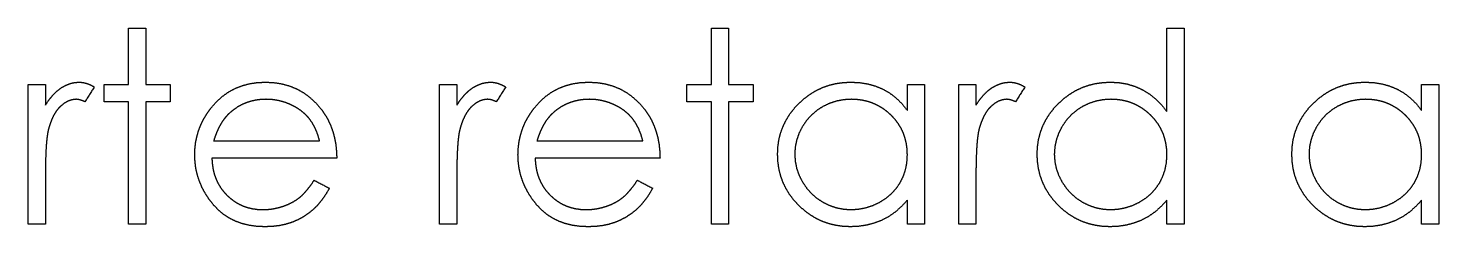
# Model space of a CAD drawing. Header units: millimetres. Extents: x 7 to 294, y -256 to -4.
# Drawn here: x 206.58 to 232.43, y -49.54 to -45.91 of the extents above; entities that cross this region are included whole.
import ezdxf

# ---------------------------------------------------------------- set-up
doc = ezdxf.new("R2010")
doc.units = ezdxf.units.MM
for name, color, linetype in [('path100', 7, 'CONTINUOUS'), ('path102', 7, 'CONTINUOUS'), ('path104', 7, 'CONTINUOUS'), ('path107', 7, 'CONTINUOUS'), ('path110', 7, 'CONTINUOUS'), ('path113', 7, 'CONTINUOUS'), ('path116', 7, 'CONTINUOUS'), ('path118', 7, 'CONTINUOUS'), ('path120', 7, 'CONTINUOUS'), ('path122', 7, 'CONTINUOUS'), ('path124', 7, 'CONTINUOUS'), ('path126', 7, 'CONTINUOUS'), ('path91', 7, 'CONTINUOUS'), ('path94', 7, 'CONTINUOUS'), ('path97', 7, 'CONTINUOUS')]:
    doc.layers.add(name, color=color, linetype=linetype)

msp = doc.modelspace()

# ---------------------------------------------------------------- linework, layer by layer
at = {"layer": 'path100'}
for points in [[(210.585, -47.269), (210.504, -47.3034)], [(210.669, -47.2431), (210.585, -47.269)], [(210.757, -47.2241), (210.669, -47.2431)], [(210.848, -47.2129), (210.757, -47.2241)], [(210.942, -47.2095), (210.848, -47.2129)], [(211.057, -47.2151), (210.942, -47.2095)], [(211.169, -47.2333), (211.057, -47.2151)], [(211.279, -47.2627), (211.169, -47.2333)], [(211.385, -47.3048), (211.279, -47.2627)], [(210.188, -47.5474), (210.145, -47.6042)], [(210.234, -47.4955), (210.188, -47.5474)], [(210.283, -47.4492), (210.234, -47.4955)], [(210.353, -47.3931), (210.283, -47.4492)], [(210.427, -47.344), (210.353, -47.3931)], [(210.504, -47.3034), (210.427, -47.344)], [(211.486, -47.356), (211.385, -47.3048)], [(211.575, -47.4149), (211.486, -47.356)], [(211.655, -47.4815), (211.575, -47.4149)], [(211.724, -47.5558), (211.655, -47.4815)], [(211.784, -47.64), (211.724, -47.5558)], [(210.036, -47.8089), (210.006, -47.8874)], [(210.069, -47.7353), (210.036, -47.8089)], [(210.106, -47.6666), (210.069, -47.7353)], [(210.145, -47.6042), (210.106, -47.6666)], [(211.837, -47.7374), (211.784, -47.64)], [(211.883, -47.8482), (211.837, -47.7374)], [(210.006, -47.8874), (209.978, -47.9723)], [(209.978, -47.9723), (211.92, -47.9723)], [(211.92, -47.9723), (211.883, -47.8482)]]:
    msp.add_open_spline(points, degree=1, dxfattribs=at)
at = {"layer": 'path102'}
for points in [[(214.118, -49.4976), (214.118, -46.9399)], [(214.118, -46.9402), (214.433, -46.9402)], [(214.433, -46.9402), (214.433, -47.3167)], [(214.653, -47.0524), (214.73, -46.9949)], [(214.73, -46.9949), (214.809, -46.9515)], [(214.809, -46.9515), (214.89, -46.9199)], [(214.89, -46.9199), (214.972, -46.9016)], [(214.972, -46.9016), (215.057, -46.8953)], [(215.057, -46.8953), (215.122, -46.9008)], [(215.122, -46.9008), (215.189, -46.917)], [(215.33, -46.9829), (215.157, -47.2549)], [(215.189, -46.917), (215.258, -46.9443)], [(215.258, -46.9443), (215.33, -46.9829)], [(214.433, -47.3167), (214.504, -47.213)], [(214.504, -47.213), (214.578, -47.1246)], [(214.578, -47.1246), (214.653, -47.0524)], [(214.775, -47.2848), (214.704, -47.3437)], [(214.848, -47.2428), (214.775, -47.2848)], [(214.922, -47.2176), (214.848, -47.2428)], [(214.997, -47.2092), (214.922, -47.2176)], [(215.031, -47.2121), (214.997, -47.2092)], [(215.07, -47.2205), (215.031, -47.2121)], [(215.112, -47.2354), (215.07, -47.2205)], [(215.157, -47.2549), (215.112, -47.2354)], [(214.58, -47.5148), (214.554, -47.5695)], [(214.608, -47.465), (214.58, -47.5148)], [(214.637, -47.4201), (214.608, -47.465)], [(214.669, -47.3795), (214.637, -47.4201)], [(214.704, -47.3437), (214.669, -47.3795)], [(214.489, -47.7602), (214.475, -47.8212)], [(214.508, -47.6922), (214.489, -47.7602)], [(214.53, -47.6284), (214.508, -47.6922)], [(214.554, -47.5695), (214.53, -47.6284)], [(214.454, -47.9852), (214.447, -48.0883)], [(214.464, -47.8962), (214.454, -47.9852)], [(214.475, -47.8212), (214.464, -47.8962)], [(214.44, -48.2047), (214.436, -48.3351)], [(214.447, -48.0883), (214.44, -48.2047)], [(214.433, -48.4795), (214.432, -48.638)], [(214.436, -48.3351), (214.433, -48.4795)], [(214.432, -48.638), (214.432, -49.4976)], [(214.432, -49.4976), (214.118, -49.4976)]]:
    msp.add_open_spline(points, degree=1, dxfattribs=at)
at = {"layer": 'path104'}
for points in [[(216.164, -47.082), (216.286, -47.0147)], [(216.286, -47.0147), (216.415, -46.9628)], [(216.415, -46.9628), (216.551, -46.9249)], [(216.551, -46.9249), (216.696, -46.9032)], [(216.696, -46.9032), (216.849, -46.8956)], [(216.849, -46.8956), (217.006, -46.9032)], [(217.006, -46.9032), (217.155, -46.927)], [(217.155, -46.927), (217.296, -46.9663)], [(217.296, -46.9663), (217.428, -47.021)], [(217.428, -47.021), (217.553, -47.0918)], [(215.849, -47.3722), (215.946, -47.2608)], [(215.946, -47.2608), (216.051, -47.1633)], [(216.051, -47.1633), (216.164, -47.082)], [(217.553, -47.0918), (217.67, -47.1788)], [(217.67, -47.1788), (217.778, -47.2811)], [(217.778, -47.2811), (217.879, -47.3989)], [(215.72, -47.5665), (215.78, -47.4676)], [(215.78, -47.4676), (215.849, -47.3722)], [(217.879, -47.3989), (217.943, -47.4908)], [(217.943, -47.4908), (217.998, -47.5875)], [(215.596, -47.8819), (215.628, -47.7733)], [(215.628, -47.7733), (215.669, -47.6681)], [(215.669, -47.6681), (215.72, -47.5665)], [(217.998, -47.5875), (218.046, -47.6906)], [(218.046, -47.6906), (218.085, -47.7985)], [(218.085, -47.7985), (218.116, -47.9121)], [(215.559, -48.1084), (215.573, -47.9934)], [(215.573, -47.9934), (215.596, -47.8819)], [(218.116, -47.9121), (218.138, -48.0313)], [(218.138, -48.0313), (218.151, -48.1561)], [(215.554, -48.2262), (215.559, -48.1084)], [(215.56, -48.3517), (215.554, -48.2262)], [(218.157, -48.2865), (215.868, -48.2865)], [(215.868, -48.2865), (215.875, -48.3875)], [(218.151, -48.1561), (218.157, -48.2865)], [(215.575, -48.4744), (215.56, -48.3517)], [(215.602, -48.5929), (215.575, -48.4744)], [(215.875, -48.3875), (215.889, -48.4842)], [(215.889, -48.4842), (215.911, -48.5761)], [(215.911, -48.5761), (215.942, -48.663)], [(215.64, -48.7086), (215.602, -48.5929)], [(215.688, -48.8215), (215.64, -48.7086)], [(215.746, -48.9308), (215.688, -48.8215)], [(215.942, -48.663), (215.98, -48.7451)], [(215.98, -48.7451), (216.026, -48.8229)], [(216.026, -48.8229), (216.081, -48.8958)], [(217.602, -48.8806), (217.672, -48.7936)], [(217.672, -48.7936), (217.743, -48.6906)], [(217.743, -48.6902), (218.022, -48.8368)], [(218.022, -48.8368), (217.954, -48.9539)], [(215.815, -49.0367), (215.746, -48.9308)], [(215.895, -49.1391), (215.815, -49.0367)], [(216.081, -48.8958), (216.143, -48.9645)], [(216.143, -48.9645), (216.212, -49.0262)], [(216.212, -49.0262), (216.284, -49.0802)], [(216.284, -49.0802), (216.361, -49.1258)], [(217.255, -49.1372), (217.334, -49.0993)], [(217.334, -49.0993), (217.406, -49.0572)], [(217.406, -49.0572), (217.472, -49.0103)], [(217.472, -49.0103), (217.536, -48.9535)], [(217.536, -48.9535), (217.602, -48.8806)], [(217.88, -49.059), (217.801, -49.153)], [(217.954, -48.9539), (217.88, -49.059)], [(215.984, -49.2337), (215.895, -49.1391)], [(216.082, -49.3157), (215.984, -49.2337)], [(216.188, -49.3851), (216.082, -49.3157)], [(216.361, -49.1258), (216.441, -49.1629)], [(216.441, -49.1629), (216.525, -49.1917)], [(216.525, -49.1917), (216.614, -49.212)], [(216.614, -49.212), (216.706, -49.2247)], [(216.706, -49.2247), (216.802, -49.229)], [(216.802, -49.229), (216.896, -49.2255)], [(216.896, -49.2255), (216.987, -49.2144)], [(216.987, -49.2144), (217.079, -49.1954)], [(217.079, -49.1954), (217.168, -49.1694)], [(217.168, -49.1694), (217.255, -49.1372)], [(217.628, -49.3051), (217.534, -49.3668)], [(217.717, -49.2343), (217.628, -49.3051)], [(217.801, -49.153), (217.717, -49.2343)], [(216.302, -49.442), (216.188, -49.3851)], [(216.424, -49.4861), (216.302, -49.442)], [(216.555, -49.5177), (216.424, -49.4861)], [(216.694, -49.5367), (216.555, -49.5177)], [(216.841, -49.5431), (216.694, -49.5367)], [(216.973, -49.5381), (216.841, -49.5431)], [(217.099, -49.5232), (216.973, -49.5381)], [(217.217, -49.4986), (217.099, -49.5232)], [(217.329, -49.4643), (217.217, -49.4986)], [(217.434, -49.4201), (217.329, -49.4643)], [(217.534, -49.3668), (217.434, -49.4201)]]:
    msp.add_open_spline(points, degree=1, dxfattribs=at)
at = {"layer": 'path107'}
for points in [[(216.509, -47.269), (216.427, -47.3034)], [(216.592, -47.2431), (216.509, -47.269)], [(216.68, -47.2241), (216.592, -47.2431)], [(216.771, -47.2129), (216.68, -47.2241)], [(216.865, -47.2095), (216.771, -47.2129)], [(216.98, -47.2151), (216.865, -47.2095)], [(217.092, -47.2333), (216.98, -47.2151)], [(217.202, -47.2627), (217.092, -47.2333)], [(217.309, -47.3048), (217.202, -47.2627)], [(216.111, -47.5474), (216.068, -47.6042)], [(216.157, -47.4955), (216.111, -47.5474)], [(216.206, -47.4492), (216.157, -47.4955)], [(216.276, -47.3931), (216.206, -47.4492)], [(216.35, -47.344), (216.276, -47.3931)], [(216.427, -47.3034), (216.35, -47.344)], [(217.409, -47.356), (217.309, -47.3048)], [(217.499, -47.4149), (217.409, -47.356)], [(217.578, -47.4815), (217.499, -47.4149)], [(217.647, -47.5558), (217.578, -47.4815)], [(217.707, -47.64), (217.647, -47.5558)], [(215.959, -47.8089), (215.929, -47.8874)], [(215.993, -47.7353), (215.959, -47.8089)], [(216.029, -47.6666), (215.993, -47.7353)], [(216.068, -47.6042), (216.029, -47.6666)], [(217.76, -47.7374), (217.707, -47.64)], [(217.806, -47.8482), (217.76, -47.7374)], [(215.929, -47.8874), (215.901, -47.9723)], [(215.901, -47.9723), (217.843, -47.9723)], [(217.843, -47.9723), (217.806, -47.8482)]]:
    msp.add_open_spline(points, degree=1, dxfattribs=at)
at = {"layer": 'path110'}
for points in [[(219.099, -45.9082), (219.413, -45.9082)], [(219.099, -46.9402), (219.099, -45.9082)], [(219.413, -45.9082), (219.413, -46.9402)], [(218.65, -47.2543), (218.65, -46.9402)], [(218.65, -46.9402), (219.099, -46.9402)], [(219.413, -46.9402), (219.862, -46.9402)], [(219.862, -46.9402), (219.862, -47.2543)], [(219.099, -47.2543), (218.65, -47.2543)], [(219.099, -49.4979), (219.099, -47.2543)], [(219.862, -47.2543), (219.413, -47.2543)], [(219.413, -47.2543), (219.413, -49.4979)], [(219.413, -49.4979), (219.099, -49.4979)]]:
    msp.add_open_spline(points, degree=1, dxfattribs=at)
at = {"layer": 'path113'}
for points in [[(221.023, -47.046), (221.139, -46.992)], [(221.139, -46.992), (221.261, -46.9492)], [(221.261, -46.9492), (221.387, -46.9191)], [(221.387, -46.9191), (221.518, -46.9016)], [(221.518, -46.9016), (221.654, -46.8953)], [(221.654, -46.8953), (221.81, -46.9029)], [(221.81, -46.9029), (221.959, -46.926)], [(221.959, -46.926), (222.1, -46.9652)], [(222.1, -46.9652), (222.233, -47.0192)], [(222.233, -47.0192), (222.359, -47.09)], [(222.689, -47.4132), (222.689, -46.94)], [(222.689, -46.94), (223.003, -46.94)], [(223.003, -46.9402), (223.003, -49.4979)], [(220.612, -47.3804), (220.705, -47.2816)], [(220.705, -47.2816), (220.806, -47.1911)], [(220.806, -47.1911), (220.912, -47.1126)], [(220.912, -47.1126), (221.023, -47.046)], [(222.359, -47.09), (222.477, -47.1798)], [(222.477, -47.1798), (222.587, -47.287)], [(222.587, -47.287), (222.689, -47.4132)], [(220.465, -47.5935), (220.532, -47.4849)], [(220.532, -47.4849), (220.612, -47.3804)], [(220.366, -47.8263), (220.41, -47.7071)], [(220.41, -47.7071), (220.465, -47.5935)], [(220.317, -48.0787), (220.335, -47.9497)], [(220.335, -47.9497), (220.366, -47.8263)], [(220.311, -48.2119), (220.317, -48.0787)], [(220.317, -48.348), (220.311, -48.2119)], [(220.335, -48.4791), (220.317, -48.348)], [(220.365, -48.6046), (220.335, -48.4791)], [(220.408, -48.7252), (220.365, -48.6046)], [(220.464, -48.8408), (220.408, -48.7252)], [(220.53, -48.9509), (220.464, -48.8408)], [(220.609, -49.0554), (220.53, -48.9509)], [(220.701, -49.155), (220.609, -49.0554)], [(222.689, -49.0555), (222.58, -49.1733)], [(222.689, -49.4979), (222.689, -49.0555)], [(220.802, -49.2461), (220.701, -49.155)], [(220.907, -49.3246), (220.802, -49.2461)], [(221.017, -49.3912), (220.907, -49.3246)], [(222.344, -49.3584), (222.216, -49.4257)], [(222.466, -49.2743), (222.344, -49.3584)], [(222.58, -49.1733), (222.466, -49.2743)], [(221.132, -49.4459), (221.017, -49.3912)], [(221.253, -49.488), (221.132, -49.4459)], [(221.379, -49.5181), (221.253, -49.488)], [(221.509, -49.5364), (221.379, -49.5181)], [(221.644, -49.5427), (221.509, -49.5364)], [(221.796, -49.5359), (221.644, -49.5427)], [(221.943, -49.5134), (221.796, -49.5359)], [(222.082, -49.4769), (221.943, -49.5134)], [(222.216, -49.4257), (222.082, -49.4769)], [(223.003, -49.4979), (222.689, -49.4979)]]:
    msp.add_open_spline(points, degree=1, dxfattribs=at)
at = {"layer": 'path116'}
for points in [[(221.263, -47.2839), (221.142, -47.3414)], [(221.389, -47.2426), (221.263, -47.2839)], [(221.521, -47.2179), (221.389, -47.2426)], [(221.658, -47.2095), (221.521, -47.2179)], [(221.765, -47.2136), (221.658, -47.2093)], [(221.867, -47.2276), (221.765, -47.2136)], [(221.965, -47.2501), (221.867, -47.2276)], [(222.059, -47.2823), (221.965, -47.2501)], [(222.148, -47.323), (222.059, -47.2823)], [(220.929, -47.4999), (220.841, -47.5987)], [(221.029, -47.4136), (220.929, -47.4999)], [(221.142, -47.3414), (221.029, -47.4136)], [(222.234, -47.3728), (222.148, -47.323)], [(222.315, -47.4324), (222.234, -47.3728)], [(222.391, -47.5004), (222.315, -47.4324)], [(222.461, -47.5754), (222.391, -47.5004)], [(220.764, -47.7116), (220.703, -47.8322)], [(220.841, -47.5987), (220.764, -47.7116)], [(222.521, -47.6546), (222.461, -47.5754)], [(222.573, -47.7388), (222.521, -47.6546)], [(222.615, -47.8271), (222.573, -47.7388)], [(220.66, -47.957), (220.633, -48.0846)], [(220.703, -47.8322), (220.66, -47.957)], [(222.647, -47.9197), (222.615, -47.8271)], [(222.67, -48.0171), (222.647, -47.9197)], [(222.684, -48.1188), (222.67, -48.0171)], [(220.633, -48.0846), (220.625, -48.2157)], [(220.625, -48.2157), (220.634, -48.3461)], [(222.681, -48.3635), (222.689, -48.2247)], [(222.689, -48.2247), (222.684, -48.1188)], [(220.634, -48.3461), (220.66, -48.4737)], [(220.66, -48.4737), (220.704, -48.5985)], [(222.614, -48.6194), (222.656, -48.4946)], [(222.656, -48.4946), (222.681, -48.3635)], [(220.704, -48.5985), (220.766, -48.7205)], [(220.766, -48.7205), (220.843, -48.8341)], [(220.843, -48.8341), (220.931, -48.9344)], [(222.395, -48.9398), (222.482, -48.8438)], [(222.482, -48.8438), (222.556, -48.7365)], [(222.556, -48.7365), (222.614, -48.6194)], [(220.931, -48.9344), (221.032, -49.0213)], [(221.032, -49.0213), (221.145, -49.0949)], [(221.145, -49.0949), (221.266, -49.1538)], [(222.052, -49.1544), (222.177, -49.0962)], [(222.177, -49.0962), (222.293, -49.0239)], [(222.293, -49.0239), (222.395, -48.9398)], [(221.266, -49.1538), (221.392, -49.1952)], [(221.392, -49.1952), (221.522, -49.2203)], [(221.522, -49.2203), (221.655, -49.2288)], [(221.655, -49.2288), (221.791, -49.2203)], [(221.791, -49.2203), (221.924, -49.1957)], [(221.924, -49.1957), (222.052, -49.1544)]]:
    msp.add_open_spline(points, degree=1, dxfattribs=at)
at = {"layer": 'path118'}
for points in [[(223.631, -49.4976), (223.631, -46.9399)], [(223.631, -46.9402), (223.945, -46.9402)], [(223.945, -46.9402), (223.945, -47.3167)], [(224.165, -47.0524), (224.243, -46.9949)], [(224.243, -46.9949), (224.322, -46.9515)], [(224.322, -46.9515), (224.403, -46.9199)], [(224.403, -46.9199), (224.485, -46.9016)], [(224.485, -46.9016), (224.569, -46.8953)], [(224.569, -46.8953), (224.635, -46.9008)], [(224.635, -46.9008), (224.702, -46.917)], [(224.843, -46.9829), (224.67, -47.2549)], [(224.702, -46.917), (224.771, -46.9443)], [(224.771, -46.9443), (224.843, -46.9829)], [(223.945, -47.3167), (224.017, -47.213)], [(224.017, -47.213), (224.09, -47.1246)], [(224.09, -47.1246), (224.165, -47.0524)], [(224.288, -47.2848), (224.217, -47.3437)], [(224.36, -47.2428), (224.288, -47.2848)], [(224.435, -47.2176), (224.36, -47.2428)], [(224.51, -47.2092), (224.435, -47.2176)], [(224.544, -47.2121), (224.51, -47.2092)], [(224.583, -47.2205), (224.544, -47.2121)], [(224.625, -47.2354), (224.583, -47.2205)], [(224.67, -47.2549), (224.625, -47.2354)], [(224.093, -47.5148), (224.067, -47.5695)], [(224.121, -47.465), (224.093, -47.5148)], [(224.15, -47.4201), (224.121, -47.465)], [(224.182, -47.3795), (224.15, -47.4201)], [(224.217, -47.3437), (224.182, -47.3795)], [(224.001, -47.7602), (223.988, -47.8212)], [(224.021, -47.6922), (224.001, -47.7602)], [(224.043, -47.6284), (224.021, -47.6922)], [(224.067, -47.5695), (224.043, -47.6284)], [(223.967, -47.9852), (223.959, -48.0883)], [(223.977, -47.8962), (223.967, -47.9852)], [(223.988, -47.8212), (223.977, -47.8962)], [(223.953, -48.2047), (223.949, -48.3351)], [(223.959, -48.0883), (223.953, -48.2047)], [(223.946, -48.4795), (223.945, -48.638)], [(223.949, -48.3351), (223.946, -48.4795)], [(223.945, -48.638), (223.945, -49.4976)], [(223.945, -49.4976), (223.631, -49.4976)]]:
    msp.add_open_spline(points, degree=1, dxfattribs=at)
at = {"layer": 'path120'}
for points in [[(227.445, -47.4351), (227.445, -45.908)], [(227.445, -45.908), (227.759, -45.908)], [(227.759, -45.9082), (227.759, -49.4979)], [(225.779, -47.046), (225.896, -46.992)], [(225.896, -46.992), (226.017, -46.9492)], [(226.017, -46.9492), (226.143, -46.9191)], [(226.143, -46.9191), (226.274, -46.9016)], [(226.274, -46.9016), (226.41, -46.8953)], [(226.41, -46.8953), (226.567, -46.9037)], [(226.567, -46.9037), (226.715, -46.9289)], [(226.715, -46.9289), (226.856, -46.9716)], [(226.856, -46.9716), (226.99, -47.0305)], [(226.99, -47.0305), (227.115, -47.1062)], [(225.369, -47.3804), (225.461, -47.2816)], [(225.461, -47.2816), (225.562, -47.1911)], [(225.562, -47.1911), (225.669, -47.1126)], [(225.669, -47.1126), (225.779, -47.046)], [(227.115, -47.1062), (227.234, -47.1988)], [(227.234, -47.1988), (227.343, -47.3089)], [(225.221, -47.5935), (225.289, -47.4849)], [(225.289, -47.4849), (225.369, -47.3804)], [(227.343, -47.3089), (227.445, -47.4351)], [(225.123, -47.8263), (225.166, -47.7071)], [(225.166, -47.7071), (225.221, -47.5935)], [(225.073, -48.0787), (225.092, -47.9497)], [(225.092, -47.9497), (225.123, -47.8263)], [(225.067, -48.2119), (225.073, -48.0787)], [(225.073, -48.348), (225.067, -48.2119)], [(225.092, -48.4791), (225.073, -48.348)], [(225.122, -48.6046), (225.092, -48.4791)], [(225.165, -48.7252), (225.122, -48.6046)], [(225.22, -48.8408), (225.165, -48.7252)], [(225.287, -48.9509), (225.22, -48.8408)], [(225.366, -49.0554), (225.287, -48.9509)], [(225.458, -49.155), (225.366, -49.0554)], [(227.445, -49.0555), (227.337, -49.1733)], [(227.445, -49.4979), (227.445, -49.0555)], [(225.558, -49.2461), (225.458, -49.155)], [(225.663, -49.3246), (225.558, -49.2461)], [(225.774, -49.3912), (225.663, -49.3246)], [(227.1, -49.3584), (226.973, -49.4257)], [(227.222, -49.2743), (227.1, -49.3584)], [(227.337, -49.1733), (227.222, -49.2743)], [(225.889, -49.4459), (225.774, -49.3912)], [(226.009, -49.488), (225.889, -49.4459)], [(226.135, -49.5181), (226.009, -49.488)], [(226.265, -49.5364), (226.135, -49.5181)], [(226.401, -49.5427), (226.265, -49.5364)], [(226.553, -49.5359), (226.401, -49.5427)], [(226.699, -49.5134), (226.553, -49.5359)], [(226.839, -49.4769), (226.699, -49.5134)], [(226.973, -49.4257), (226.839, -49.4769)], [(227.759, -49.4979), (227.445, -49.4979)]]:
    msp.add_open_spline(points, degree=1, dxfattribs=at)
at = {"layer": 'path122'}
for points in [[(226.019, -47.2839), (225.898, -47.3414)], [(226.145, -47.2426), (226.019, -47.2839)], [(226.277, -47.2179), (226.145, -47.2426)], [(226.415, -47.2095), (226.277, -47.2179)], [(226.521, -47.2136), (226.415, -47.2093)], [(226.624, -47.2276), (226.521, -47.2136)], [(226.722, -47.2501), (226.624, -47.2276)], [(226.816, -47.2823), (226.722, -47.2501)], [(226.905, -47.323), (226.816, -47.2823)], [(225.686, -47.4999), (225.597, -47.5987)], [(225.786, -47.4136), (225.686, -47.4999)], [(225.898, -47.3414), (225.786, -47.4136)], [(226.99, -47.3728), (226.905, -47.323)], [(227.071, -47.4324), (226.99, -47.3728)], [(227.147, -47.5004), (227.071, -47.4324)], [(227.217, -47.5754), (227.147, -47.5004)], [(225.521, -47.7116), (225.46, -47.8322)], [(225.597, -47.5987), (225.521, -47.7116)], [(227.278, -47.6546), (227.217, -47.5754)], [(227.329, -47.7388), (227.278, -47.6546)], [(227.371, -47.8271), (227.329, -47.7388)], [(225.416, -47.957), (225.39, -48.0846)], [(225.46, -47.8322), (225.416, -47.957)], [(227.403, -47.9197), (227.371, -47.8271)], [(227.426, -48.0171), (227.403, -47.9197)], [(227.44, -48.1188), (227.426, -48.0171)], [(225.39, -48.0846), (225.381, -48.2157)], [(225.381, -48.2157), (225.39, -48.3461)], [(227.437, -48.3635), (227.445, -48.2247)], [(227.445, -48.2247), (227.44, -48.1188)], [(225.39, -48.3461), (225.416, -48.4737)], [(225.416, -48.4737), (225.46, -48.5985)], [(227.37, -48.6194), (227.412, -48.4946)], [(227.412, -48.4946), (227.437, -48.3635)], [(225.46, -48.5985), (225.522, -48.7205)], [(225.522, -48.7205), (225.599, -48.8341)], [(225.599, -48.8341), (225.688, -48.9344)], [(227.152, -48.9398), (227.238, -48.8438)], [(227.238, -48.8438), (227.312, -48.7365)], [(227.312, -48.7365), (227.37, -48.6194)], [(225.688, -48.9344), (225.789, -49.0213)], [(225.789, -49.0213), (225.901, -49.0949)], [(225.901, -49.0949), (226.023, -49.1538)], [(226.809, -49.1544), (226.933, -49.0962)], [(226.933, -49.0962), (227.049, -49.0239)], [(227.049, -49.0239), (227.152, -48.9398)], [(226.023, -49.1538), (226.148, -49.1952)], [(226.148, -49.1952), (226.278, -49.2203)], [(226.278, -49.2203), (226.412, -49.2288)], [(226.412, -49.2288), (226.548, -49.2203)], [(226.548, -49.2203), (226.68, -49.1957)], [(226.68, -49.1957), (226.809, -49.1544)]]:
    msp.add_open_spline(points, degree=1, dxfattribs=at)
at = {"layer": 'path124'}
for points in [[(230.446, -47.046), (230.563, -46.992)], [(230.563, -46.992), (230.684, -46.9492)], [(230.684, -46.9492), (230.81, -46.9191)], [(230.81, -46.9191), (230.941, -46.9016)], [(230.941, -46.9016), (231.077, -46.8953)], [(231.077, -46.8953), (231.234, -46.9029)], [(231.234, -46.9029), (231.382, -46.926)], [(231.382, -46.926), (231.523, -46.9652)], [(231.523, -46.9652), (231.656, -47.0192)], [(231.656, -47.0192), (231.782, -47.09)], [(232.112, -47.4132), (232.112, -46.94)], [(232.112, -46.94), (232.426, -46.94)], [(232.426, -46.9402), (232.426, -49.4979)], [(230.035, -47.3804), (230.128, -47.2816)], [(230.128, -47.2816), (230.229, -47.1911)], [(230.229, -47.1911), (230.335, -47.1126)], [(230.335, -47.1126), (230.446, -47.046)], [(231.782, -47.09), (231.9, -47.1798)], [(231.9, -47.1798), (232.01, -47.287)], [(232.01, -47.287), (232.112, -47.4132)], [(229.888, -47.5935), (229.955, -47.4849)], [(229.955, -47.4849), (230.035, -47.3804)], [(229.789, -47.8263), (229.833, -47.7071)], [(229.833, -47.7071), (229.888, -47.5935)], [(229.74, -48.0787), (229.758, -47.9497)], [(229.758, -47.9497), (229.789, -47.8263)], [(229.734, -48.2119), (229.74, -48.0787)], [(229.74, -48.348), (229.734, -48.2119)], [(229.758, -48.4791), (229.74, -48.348)], [(229.788, -48.6046), (229.758, -48.4791)], [(229.831, -48.7252), (229.788, -48.6046)], [(229.887, -48.8408), (229.831, -48.7252)], [(229.953, -48.9509), (229.887, -48.8408)], [(230.032, -49.0554), (229.953, -48.9509)], [(230.124, -49.155), (230.032, -49.0554)], [(232.112, -49.0555), (232.003, -49.1733)], [(232.112, -49.4979), (232.112, -49.0555)], [(230.225, -49.2461), (230.124, -49.155)], [(230.33, -49.3246), (230.225, -49.2461)], [(230.441, -49.3912), (230.33, -49.3246)], [(231.767, -49.3584), (231.639, -49.4257)], [(231.889, -49.2743), (231.767, -49.3584)], [(232.003, -49.1733), (231.889, -49.2743)], [(230.556, -49.4459), (230.441, -49.3912)], [(230.676, -49.488), (230.556, -49.4459)], [(230.802, -49.5181), (230.676, -49.488)], [(230.932, -49.5364), (230.802, -49.5181)], [(231.067, -49.5427), (230.932, -49.5364)], [(231.219, -49.5359), (231.067, -49.5427)], [(231.366, -49.5134), (231.219, -49.5359)], [(231.506, -49.4769), (231.366, -49.5134)], [(231.639, -49.4257), (231.506, -49.4769)], [(232.426, -49.4979), (232.112, -49.4979)]]:
    msp.add_open_spline(points, degree=1, dxfattribs=at)
at = {"layer": 'path126'}
for points in [[(230.686, -47.2839), (230.565, -47.3414)], [(230.812, -47.2426), (230.686, -47.2839)], [(230.944, -47.2179), (230.812, -47.2426)], [(231.081, -47.2095), (230.944, -47.2179)], [(231.188, -47.2136), (231.081, -47.2093)], [(231.29, -47.2276), (231.188, -47.2136)], [(231.388, -47.2501), (231.29, -47.2276)], [(231.482, -47.2823), (231.388, -47.2501)], [(231.571, -47.323), (231.482, -47.2823)], [(230.352, -47.4999), (230.264, -47.5987)], [(230.452, -47.4136), (230.352, -47.4999)], [(230.565, -47.3414), (230.452, -47.4136)], [(231.657, -47.3728), (231.571, -47.323)], [(231.738, -47.4324), (231.657, -47.3728)], [(231.814, -47.5004), (231.738, -47.4324)], [(231.884, -47.5754), (231.814, -47.5004)], [(230.187, -47.7116), (230.126, -47.8322)], [(230.264, -47.5987), (230.187, -47.7116)], [(231.944, -47.6546), (231.884, -47.5754)], [(231.996, -47.7388), (231.944, -47.6546)], [(232.038, -47.8271), (231.996, -47.7388)], [(230.083, -47.957), (230.056, -48.0846)], [(230.126, -47.8322), (230.083, -47.957)], [(232.07, -47.9197), (232.038, -47.8271)], [(232.093, -48.0171), (232.07, -47.9197)], [(232.107, -48.1188), (232.093, -48.0171)], [(230.056, -48.0846), (230.048, -48.2157)], [(230.048, -48.2157), (230.057, -48.3461)], [(232.104, -48.3635), (232.112, -48.2247)], [(232.112, -48.2247), (232.107, -48.1188)], [(230.057, -48.3461), (230.083, -48.4737)], [(230.083, -48.4737), (230.127, -48.5985)], [(232.037, -48.6194), (232.079, -48.4946)], [(232.079, -48.4946), (232.104, -48.3635)], [(230.127, -48.5985), (230.189, -48.7205)], [(230.189, -48.7205), (230.266, -48.8341)], [(230.266, -48.8341), (230.354, -48.9344)], [(231.818, -48.9398), (231.905, -48.8438)], [(231.905, -48.8438), (231.979, -48.7365)], [(231.979, -48.7365), (232.037, -48.6194)], [(230.354, -48.9344), (230.455, -49.0213)], [(230.455, -49.0213), (230.568, -49.0949)], [(230.568, -49.0949), (230.689, -49.1538)], [(231.475, -49.1544), (231.6, -49.0962)], [(231.6, -49.0962), (231.716, -49.0239)], [(231.716, -49.0239), (231.818, -48.9398)], [(230.689, -49.1538), (230.815, -49.1952)], [(230.815, -49.1952), (230.945, -49.2203)], [(230.945, -49.2203), (231.079, -49.2288)], [(231.079, -49.2288), (231.215, -49.2203)], [(231.215, -49.2203), (231.347, -49.1957)], [(231.347, -49.1957), (231.475, -49.1544)]]:
    msp.add_open_spline(points, degree=1, dxfattribs=at)
at = {"layer": 'path91'}
for points in [[(206.58, -49.4976), (206.58, -46.9399)], [(206.58, -46.9402), (206.894, -46.9402)], [(206.894, -46.9402), (206.894, -47.3167)], [(207.114, -47.0524), (207.191, -46.9949)], [(207.191, -46.9949), (207.271, -46.9515)], [(207.271, -46.9515), (207.352, -46.9199)], [(207.352, -46.9199), (207.434, -46.9016)], [(207.434, -46.9016), (207.518, -46.8953)], [(207.518, -46.8953), (207.583, -46.9008)], [(207.583, -46.9008), (207.651, -46.917)], [(207.791, -46.9829), (207.619, -47.2549)], [(207.651, -46.917), (207.72, -46.9443)], [(207.72, -46.9443), (207.791, -46.9829)], [(206.894, -47.3167), (206.966, -47.213)], [(206.966, -47.213), (207.039, -47.1246)], [(207.039, -47.1246), (207.114, -47.0524)], [(207.237, -47.2848), (207.165, -47.3437)], [(207.309, -47.2428), (207.237, -47.2848)], [(207.383, -47.2176), (207.309, -47.2428)], [(207.458, -47.2092), (207.383, -47.2176)], [(207.493, -47.2121), (207.458, -47.2092)], [(207.531, -47.2205), (207.493, -47.2121)], [(207.573, -47.2354), (207.531, -47.2205)], [(207.619, -47.2549), (207.573, -47.2354)], [(207.041, -47.5148), (207.015, -47.5695)], [(207.069, -47.465), (207.041, -47.5148)], [(207.099, -47.4201), (207.069, -47.465)], [(207.131, -47.3795), (207.099, -47.4201)], [(207.165, -47.3437), (207.131, -47.3795)], [(206.95, -47.7602), (206.937, -47.8212)], [(206.97, -47.6922), (206.95, -47.7602)], [(206.992, -47.6284), (206.97, -47.6922)], [(207.015, -47.5695), (206.992, -47.6284)], [(206.916, -47.9852), (206.908, -48.0883)], [(206.926, -47.8962), (206.916, -47.9852)], [(206.937, -47.8212), (206.926, -47.8962)], [(206.902, -48.2047), (206.898, -48.3351)], [(206.908, -48.0883), (206.902, -48.2047)], [(206.895, -48.4795), (206.894, -48.638)], [(206.898, -48.3351), (206.895, -48.4795)], [(206.894, -48.638), (206.894, -49.4976)], [(206.894, -49.4976), (206.58, -49.4976)]]:
    msp.add_open_spline(points, degree=1, dxfattribs=at)
at = {"layer": 'path94'}
for points in [[(208.42, -45.9082), (208.734, -45.9082)], [(208.42, -46.9402), (208.42, -45.9082)], [(208.734, -45.9082), (208.734, -46.9402)], [(207.971, -47.2543), (207.971, -46.9402)], [(207.971, -46.9402), (208.42, -46.9402)], [(208.734, -46.9402), (209.183, -46.9402)], [(209.183, -46.9402), (209.183, -47.2543)], [(208.42, -47.2543), (207.971, -47.2543)], [(208.42, -49.4979), (208.42, -47.2543)], [(209.183, -47.2543), (208.734, -47.2543)], [(208.734, -47.2543), (208.734, -49.4979)], [(208.734, -49.4979), (208.42, -49.4979)]]:
    msp.add_open_spline(points, degree=1, dxfattribs=at)
at = {"layer": 'path97'}
for points in [[(210.241, -47.082), (210.362, -47.0147)], [(210.362, -47.0147), (210.492, -46.9628)], [(210.492, -46.9628), (210.628, -46.9249)], [(210.628, -46.9249), (210.773, -46.9032)], [(210.773, -46.9032), (210.925, -46.8956)], [(210.925, -46.8956), (211.083, -46.9032)], [(211.083, -46.9032), (211.232, -46.927)], [(211.232, -46.927), (211.373, -46.9663)], [(211.373, -46.9663), (211.505, -47.021)], [(211.505, -47.021), (211.63, -47.0918)], [(209.926, -47.3722), (210.023, -47.2608)], [(210.023, -47.2608), (210.128, -47.1633)], [(210.128, -47.1633), (210.241, -47.082)], [(211.63, -47.0918), (211.747, -47.1788)], [(211.747, -47.1788), (211.855, -47.2811)], [(211.855, -47.2811), (211.955, -47.3989)], [(209.797, -47.5665), (209.857, -47.4676)], [(209.857, -47.4676), (209.926, -47.3722)], [(211.955, -47.3989), (212.02, -47.4908)], [(212.02, -47.4908), (212.075, -47.5875)], [(209.673, -47.8819), (209.705, -47.7733)], [(209.705, -47.7733), (209.746, -47.6681)], [(209.746, -47.6681), (209.797, -47.5665)], [(212.075, -47.5875), (212.123, -47.6906)], [(212.123, -47.6906), (212.162, -47.7985)], [(212.162, -47.7985), (212.192, -47.9121)], [(209.636, -48.1084), (209.649, -47.9934)], [(209.649, -47.9934), (209.673, -47.8819)], [(212.192, -47.9121), (212.215, -48.0313)], [(212.215, -48.0313), (212.228, -48.1561)], [(209.631, -48.2262), (209.636, -48.1084)], [(209.637, -48.3517), (209.631, -48.2262)], [(212.234, -48.2865), (209.945, -48.2865)], [(209.945, -48.2865), (209.952, -48.3875)], [(212.228, -48.1561), (212.234, -48.2865)], [(209.652, -48.4744), (209.637, -48.3517)], [(209.679, -48.5929), (209.652, -48.4744)], [(209.952, -48.3875), (209.966, -48.4842)], [(209.966, -48.4842), (209.988, -48.5761)], [(209.988, -48.5761), (210.019, -48.663)], [(209.717, -48.7086), (209.679, -48.5929)], [(209.764, -48.8215), (209.717, -48.7086)], [(209.823, -48.9308), (209.764, -48.8215)], [(210.019, -48.663), (210.057, -48.7451)], [(210.057, -48.7451), (210.103, -48.8229)], [(210.103, -48.8229), (210.158, -48.8958)], [(211.679, -48.8806), (211.749, -48.7936)], [(211.749, -48.7936), (211.82, -48.6906)], [(211.82, -48.6902), (212.099, -48.8368)], [(212.099, -48.8368), (212.03, -48.9539)], [(209.892, -49.0367), (209.823, -48.9308)], [(209.972, -49.1391), (209.892, -49.0367)], [(210.158, -48.8958), (210.22, -48.9645)], [(210.22, -48.9645), (210.289, -49.0262)], [(210.289, -49.0262), (210.361, -49.0802)], [(210.361, -49.0802), (210.438, -49.1258)], [(211.331, -49.1372), (211.411, -49.0993)], [(211.411, -49.0993), (211.483, -49.0572)], [(211.483, -49.0572), (211.549, -49.0103)], [(211.549, -49.0103), (211.613, -48.9535)], [(211.613, -48.9535), (211.679, -48.8806)], [(211.957, -49.059), (211.878, -49.153)], [(212.03, -48.9539), (211.957, -49.059)], [(210.061, -49.2337), (209.972, -49.1391)], [(210.159, -49.3157), (210.061, -49.2337)], [(210.265, -49.3851), (210.159, -49.3157)], [(210.438, -49.1258), (210.518, -49.1629)], [(210.518, -49.1629), (210.602, -49.1917)], [(210.602, -49.1917), (210.691, -49.212)], [(210.691, -49.212), (210.782, -49.2247)], [(210.782, -49.2247), (210.879, -49.229)], [(210.879, -49.229), (210.972, -49.2255)], [(210.972, -49.2255), (211.064, -49.2144)], [(211.064, -49.2144), (211.155, -49.1954)], [(211.155, -49.1954), (211.245, -49.1694)], [(211.245, -49.1694), (211.331, -49.1372)], [(211.705, -49.3051), (211.611, -49.3668)], [(211.794, -49.2343), (211.705, -49.3051)], [(211.878, -49.153), (211.794, -49.2343)], [(210.379, -49.442), (210.265, -49.3851)], [(210.501, -49.4861), (210.379, -49.442)], [(210.632, -49.5177), (210.501, -49.4861)], [(210.771, -49.5367), (210.632, -49.5177)], [(210.918, -49.5431), (210.771, -49.5367)], [(211.05, -49.5381), (210.918, -49.5431)], [(211.176, -49.5232), (211.05, -49.5381)], [(211.294, -49.4986), (211.176, -49.5232)], [(211.406, -49.4643), (211.294, -49.4986)], [(211.511, -49.4201), (211.406, -49.4643)], [(211.611, -49.3668), (211.511, -49.4201)]]:
    msp.add_open_spline(points, degree=1, dxfattribs=at)

doc.saveas('drawing.dxf')
